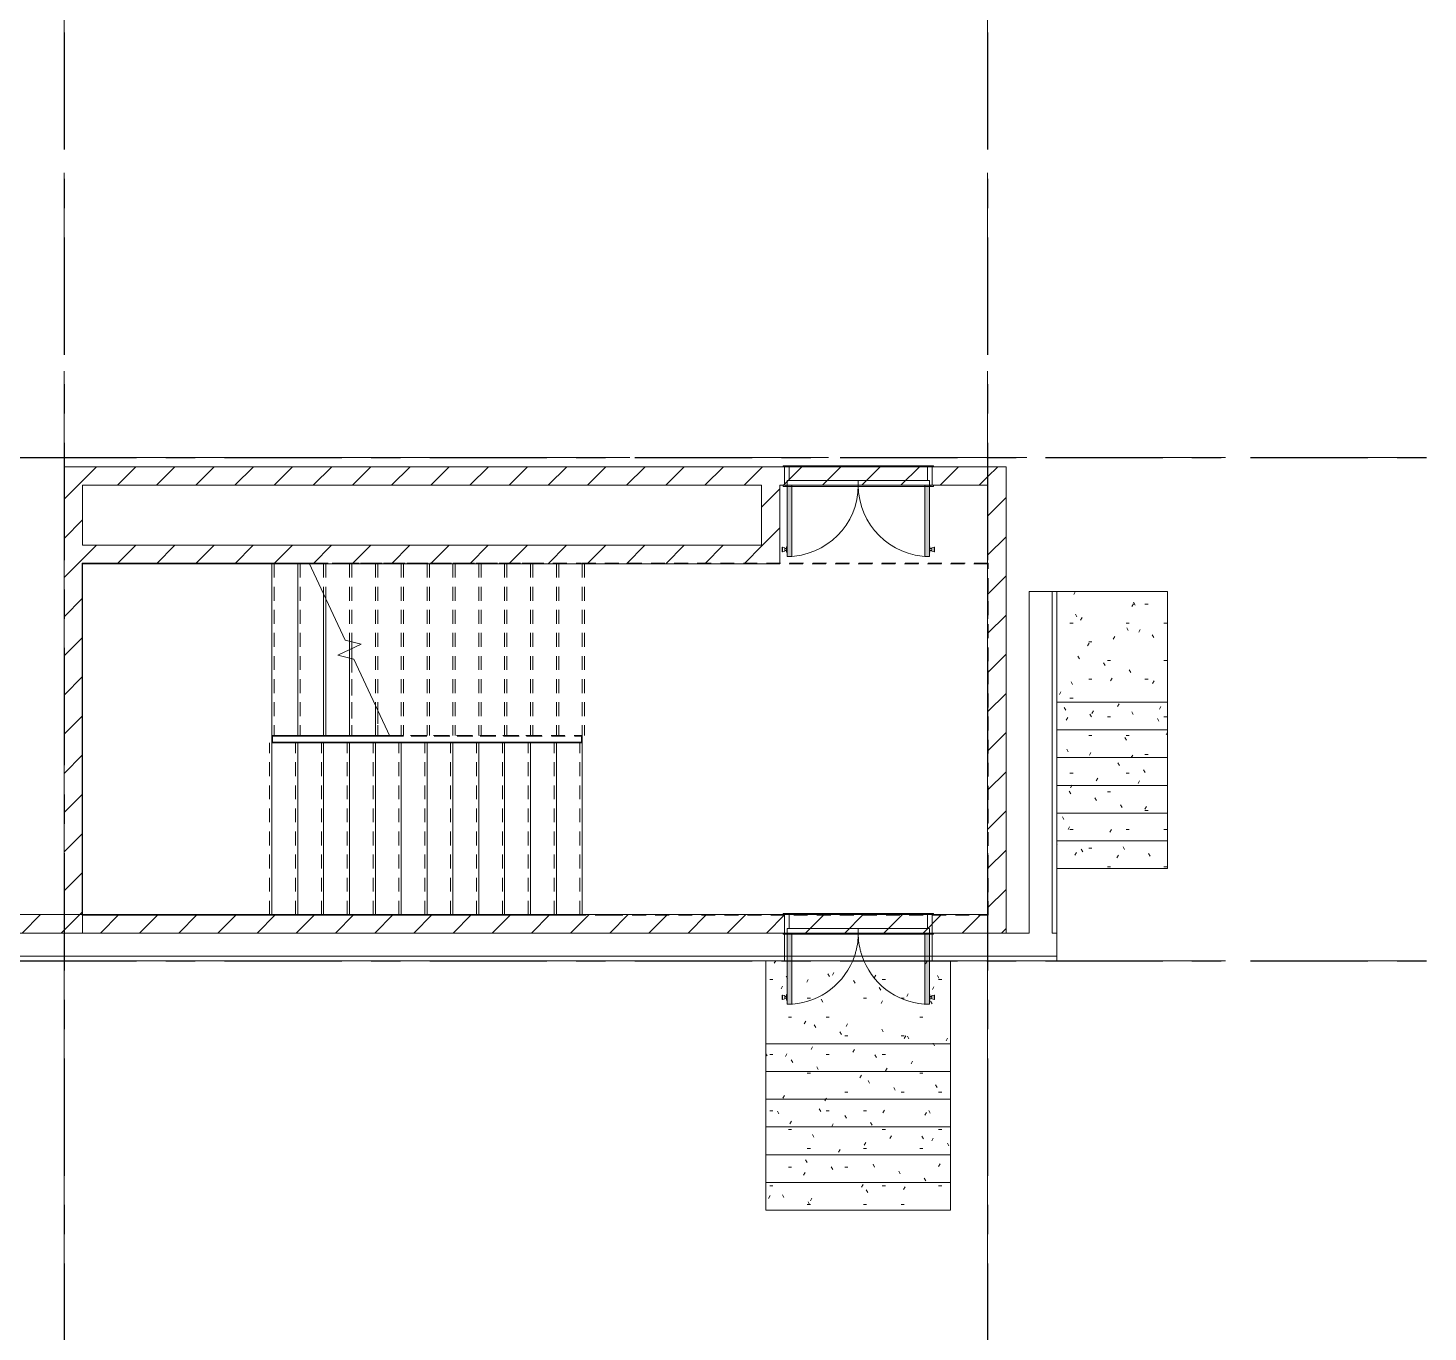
# Model space of a CAD drawing. Header units: millimetres. Extents: x -4000 to 187956, y -58990 to 162485.
# Drawn here: x 32608 to 47769, y -4021 to 10102 of the extents above; entities that cross this region are included whole.
import ezdxf

# ---------------------------------------------------------------- set-up
doc = ezdxf.new("R2010")
doc.units = ezdxf.units.MM
for name, pattern in [('Dash', [600, 300, -300]), ('Dash_2_', [635, 317.5, -317.5]), ('Grid Line', [2222.5, 1270, -317.5, 317.5, -317.5]), ('Grid Line 12_5mm', [2150, 1250, -300, 300, -300]), ('Overhead 1_5mm', [250, 150, -100])]:
    doc.linetypes.add(name, pattern=pattern)
for name, color, linetype, lineweight in [('A-DETL-GENF', 92, 'Continuous', 9), ('A-DOOR', 31, 'Continuous', 13), ('A-DOOR-FRAM', 31, 'Continuous', 13), ('A-DOOR-HDLN', 31, 'Dash_2_', 13), ('A-FLOR', 192, 'Continuous', 13), ('A-FLOR-PATT', 8, 'Continuous', 13), ('A-WALL', 113, 'Continuous', 13), ('A-WALL-PATT', 111, 'Continuous', 13), ('S-GRID', 1, 'Continuous', 30), ('S-STRS', 31, 'Continuous', 9), ('S-STRS-MBND', 31, 'Continuous', 9)]:
    doc.layers.add(name, color=color, linetype=linetype, lineweight=lineweight)
pattern_1 = [(0, (0, 0), (812.8, 203.2), [33.528, -576.072, 33.528, -576.072, -3251.2]), (0, (0, 0), (812.8, 203.2), [-1219.2, 33.528, -1185.672, 33.528, -576.072, -1422.4]), (0, (0, 0), (812.8, 203.2), [-3048, 33.528, -372.872, 33.528, -982.472]), (120, (304.8, 101.6), (-582.3764, 602.30545), [33.528, -576.072, 33.528, -576.072, -3251.2]), (120, (304.8, 101.6), (-582.3764, 602.30545), [-1219.2, 33.528, -1185.672, 33.528, -576.072, -1422.4]), (120, (304.8, 101.6), (-582.3764, 602.30545), [-3048, 33.528, -372.872, 33.528, -982.472]), (240, (406.4, 508), (-230.4236, -805.50545), [33.528, -576.072, 33.528, -576.072, -3251.2]), (240, (406.4, 508), (-230.4236, -805.50545), [-1219.2, 33.528, -1185.672, 33.528, -576.072, -1422.4]), (240, (406.4, 508), (-230.4236, -805.50545), [-3048, 33.528, -372.872, 33.528, -982.472])]
pattern_2 = [(45, (0, 0), (-212.132, 212.132), [])]

# ---------------------------------------------------------------- blocks, each defined once
blk = doc.blocks.new('dcc5a - 1600X2200-V660-0_000')
at = {"layer": 'A-DOOR', "lineweight": 15, "transparency": 33554534}
for points in [[(-313, 925), (-363, 925), (-363, 154), (-313, 154)], [(1178, 925), (1128, 925), (1128, 154), (1178, 154)]]:
    blk.add_hatch(color=256, dxfattribs=at).paths.add_polyline_path(points)
at = {"layer": 'A-DETL-GENF', "color": 250}
for p, q in [((-416, 875), (-418, 870)), ((-418, 870), (-418, 829)), ((-418, 829), (-418, 870)), ((-418, 829), (-416, 825)), ((-413, 875), (-416, 875)), ((-416, 875), (-416, 825)), ((-416, 825), (-416, 875)), ((-416, 825), (-413, 825)), ((-388, 868), (-413, 875)), ((-413, 875), (-413, 825)), ((-413, 825), (-413, 875)), ((-413, 825), (-388, 831)), ((-388, 868), (-388, 831)), ((-388, 831), (-388, 868)), ((-369, 860), (-388, 860)), ((-388, 860), (-388, 840)), ((-388, 840), (-388, 860)), ((-388, 840), (-369, 840)), ((-363, 880), (-369, 880)), ((-369, 880), (-369, 820)), ((-369, 820), (-369, 880)), ((-369, 840), (-369, 860)), ((-369, 860), (-369, 840)), ((-369, 820), (-363, 820)), ((-363, 880), (-363, 820)), ((-363, 820), (-363, 880)), ((1178, 880), (1178, 820)), ((1178, 820), (1178, 880)), ((1178, 880), (1184, 880)), ((1184, 820), (1178, 820)), ((1184, 880), (1184, 820)), ((1184, 820), (1184, 880)), ((1184, 840), (1184, 860)), ((1184, 860), (1184, 840)), ((1184, 860), (1203, 860)), ((1203, 840), (1184, 840)), ((1203, 868), (1228, 875)), ((1203, 868), (1203, 831)), ((1203, 831), (1203, 868)), ((1203, 860), (1203, 840)), ((1203, 840), (1203, 860)), ((1228, 825), (1203, 831)), ((1228, 875), (1231, 875)), ((1228, 875), (1228, 825)), ((1228, 825), (1228, 875)), ((1231, 825), (1228, 825)), ((1231, 875), (1233, 870)), ((1231, 875), (1231, 825)), ((1231, 825), (1231, 875)), ((1233, 829), (1231, 825)), ((1233, 870), (1233, 829)), ((1233, 829), (1233, 870))]:
    blk.add_line(p, q, dxfattribs=at)
at = {"layer": 'A-DOOR', "color": 5, "lineweight": 15}
for p, q in [((-363, 925), (-363, 454)), ((-313, 925), (-363, 925)), ((-363, 925), (-363, 454)), ((-313, 925), (-363, 925)), ((-313, 454), (-313, 925)), ((-313, 454), (-313, 925)), ((1128, 925), (1128, 454)), ((1178, 925), (1128, 925)), ((1128, 925), (1178, 925)), ((1128, 454), (1128, 925)), ((1178, 454), (1178, 925)), ((1178, 925), (1178, 454)), ((-408, -58), (-408, -46)), ((1222, -58), (-408, -58)), ((1222, -46), (1222, -58))]:
    blk.add_line(p, q, dxfattribs=at)
at = {"layer": 'A-DOOR', "color": 171, "lineweight": 15}
for p, q in [((-363, 454), (-363, 372)), ((-363, 454), (-363, 372)), ((-363, 372), (-363, 154)), ((-363, 372), (-363, 154)), ((-313, 371), (-313, 454)), ((-313, 371), (-313, 454)), ((-313, 154), (-313, 370)), ((-313, 154), (-313, 370)), ((1128, 454), (1128, 154)), ((1128, 154), (1128, 454)), ((1178, 154), (1178, 454)), ((1178, 454), (1178, 154)), ((-408, 154), (-408, 166)), ((-408, 166), (-363, 166)), ((-393, 154), (-393, -46)), ((-363, 166), (-313, 166)), ((-313, 166), (1128, 166)), ((1128, 166), (1178, 166)), ((1178, 166), (1222, 166)), ((1207, -46), (1207, 154)), ((1222, 166), (1222, 154)), ((-408, -58), (-408, -46)), ((-408, -46), (1222, -46)), ((-378, -58), (-408, -58)), ((-393, -46), (1207, -46)), ((-378, -46), (-378, -58)), ((-378, -46), (-378, -58)), ((-378, -58), (1192, -58)), ((1192, -58), (1192, -46)), ((1192, -58), (1192, -46)), ((1192, -58), (1222, -58)), ((1222, -58), (1222, -46))]:
    blk.add_line(p, q, dxfattribs=at)
at = {"layer": 'A-DOOR', "color": 161, "lineweight": 15}
for p, q in [((-408, 154), (-408, 166)), ((-408, 166), (-378, 166)), ((-363, 154), (-408, 154)), ((-378, 166), (-378, 154)), ((-378, 166), (-378, 154)), ((-363, 166), (-378, 166)), ((-313, 154), (-363, 154)), ((-363, 154), (-313, 154)), ((-363, 154), (-313, 154)), ((-363, 154), (1178, 154)), ((1128, 166), (-313, 166)), ((1128, 154), (-313, 154)), ((1178, 154), (1128, 154)), ((1128, 154), (1178, 154)), ((1128, 154), (1178, 154)), ((1128, 154), (1178, 154)), ((1192, 166), (1178, 166)), ((1222, 154), (1178, 154)), ((1222, 166), (1192, 166)), ((1192, 166), (1192, 154)), ((1192, 154), (1192, 166)), ((1222, 166), (1222, 154)), ((-408, -46), (-393, -46)), ((1222, -46), (1207, -46))]:
    blk.add_line(p, q, dxfattribs=at)
at = {"layer": 'A-DOOR', "color": 151, "lineweight": 15}
for p, q in [((-393, 154), (-408, 154)), ((-313, 166), (-363, 166)), ((1178, 166), (1128, 166)), ((1207, 154), (1222, 154)), ((-393, -46), (-378, -46)), ((1192, -46), (-378, -46)), ((1207, -46), (1192, -46))]:
    blk.add_line(p, q, dxfattribs=at)
at = {"layer": 'A-DOOR', "color": 255, "lineweight": 15}
for p, q in [((-378, 154), (-393, 154)), ((-378, 154), (-363, 154)), ((-363, 154), (-313, 154)), ((-313, 154), (1128, 154)), ((1128, 154), (1178, 154)), ((1178, 154), (1192, 154)), ((1192, 154), (1207, 154))]:
    blk.add_line(p, q, dxfattribs=at)
at = {"layer": 'A-DOOR', "color": 5, "lineweight": 15}
for centre, start, end in [((-363, 154), 22.9506, 90), ((1178, 154), 90, 157.0494)]:
    blk.add_arc(centre, 771, start, end, dxfattribs=at)
at = {"layer": 'A-DOOR', "color": 171, "lineweight": 15}
for centre, start, end in [((-363, 154), 16.3636, 22.9506), ((-363, 154), 15.112, 16.3636), ((-363, 154), 8.1818, 15.0403), ((1178, 154), 165.0582, 180), ((1178, 154), 163.6364, 164.9854), ((1178, 154), 157.0494, 163.6364), ((-363, 154), 0, 8.1818)]:
    blk.add_arc(centre, 771, start, end, dxfattribs=at)
at = {"layer": 'A-DOOR-FRAM', "color": 81, "lineweight": 15}
for p, q in [((-393, -46), (-393, 154)), ((-363, 154), (-363, 104)), ((-363, 154), (-363, 104)), ((1177, 104), (1177, 154)), ((1177, 104), (1177, 154)), ((1207, -46), (1207, 154)), ((-363, 104), (-343, 104)), ((-363, 104), (1177, 104)), ((-343, 104), (-343, -46)), ((-343, 104), (-343, -46)), ((1157, 104), (-343, 104)), ((1157, -46), (1157, 104)), ((1177, 104), (1157, 104)), ((1157, -46), (1157, 104)), ((1207, -46), (-393, -46))]:
    blk.add_line(p, q, dxfattribs=at)
at = {"layer": 'A-DOOR-FRAM', "color": 255, "lineweight": 15}
for p, q in [((-393, 154), (-363, 154)), ((-313, 154), (-363, 154)), ((1128, 154), (-313, 154)), ((1177, 154), (1128, 154)), ((1207, 154), (1178, 154))]:
    blk.add_line(p, q, dxfattribs=at)
at = {"layer": 'A-DOOR-FRAM', "color": 91, "lineweight": 15}
for p, q in [((-393, -46), (-393, 154)), ((1207, 154), (1207, -46))]:
    blk.add_line(p, q, dxfattribs=at)
at = {"layer": 'A-DOOR-FRAM', "color": 71, "lineweight": 15}
for p, q in [((-393, 154), (-363, 154)), ((-363, 154), (-313, 154)), ((-313, 154), (1128, 154)), ((1128, 154), (1178, 154)), ((1178, 154), (1207, 154)), ((-343, -46), (-393, -46)), ((-343, -46), (1157, -46)), ((1157, -46), (1207, -46))]:
    blk.add_line(p, q, dxfattribs=at)
at = {"layer": 'A-DOOR-HDLN', "color": 171, "linetype": 'Dash', "lineweight": 15}
for p, q in [((-363, 154), (-363, 104)), ((407, 104), (407, 154)), ((1178, 104), (1178, 154)), ((-363, 104), (1178, 104))]:
    blk.add_line(p, q, dxfattribs=at)
at = {"layer": 'A-DOOR-HDLN', "color": 161, "linetype": 'Dash', "lineweight": 15}
blk.add_line((1178, 154), (-363, 154), dxfattribs=at)
blk = doc.blocks.new('dcc5a - 1600X2200-V656-0_000')
at = {"layer": 'A-DOOR', "lineweight": 15, "transparency": 33554534}
for points in [[(-313, 154), (-313, 925), (-363, 925), (-363, 154)], [(1178, 154), (1178, 925), (1128, 925), (1128, 154)]]:
    blk.add_hatch(color=256, dxfattribs=at).paths.add_polyline_path(points)
at = {"layer": 'A-DETL-GENF', "color": 250}
for p, q in [((-416, 875), (-418, 870)), ((-418, 870), (-418, 829)), ((-418, 829), (-418, 870)), ((-418, 829), (-416, 825)), ((-413, 875), (-416, 875)), ((-416, 875), (-416, 825)), ((-416, 825), (-416, 875)), ((-416, 825), (-413, 825)), ((-388, 868), (-413, 875)), ((-413, 875), (-413, 825)), ((-413, 825), (-413, 875)), ((-413, 825), (-388, 831)), ((-388, 868), (-388, 831)), ((-388, 831), (-388, 868)), ((-369, 860), (-388, 860)), ((-388, 860), (-388, 840)), ((-388, 840), (-388, 860)), ((-388, 840), (-369, 840)), ((-363, 880), (-369, 880)), ((-369, 880), (-369, 820)), ((-369, 820), (-369, 880)), ((-369, 840), (-369, 860)), ((-369, 860), (-369, 840)), ((-369, 820), (-363, 820)), ((-363, 880), (-363, 820)), ((-363, 820), (-363, 880)), ((1178, 880), (1178, 820)), ((1178, 820), (1178, 880)), ((1178, 880), (1184, 880)), ((1184, 820), (1178, 820)), ((1184, 880), (1184, 820)), ((1184, 820), (1184, 880)), ((1184, 840), (1184, 860)), ((1184, 860), (1184, 840)), ((1184, 860), (1203, 860)), ((1203, 840), (1184, 840)), ((1203, 868), (1228, 875)), ((1203, 868), (1203, 831)), ((1203, 831), (1203, 868)), ((1203, 860), (1203, 840)), ((1203, 840), (1203, 860)), ((1228, 825), (1203, 831)), ((1228, 875), (1231, 875)), ((1228, 875), (1228, 825)), ((1228, 825), (1228, 875)), ((1231, 825), (1228, 825)), ((1231, 875), (1233, 870)), ((1231, 875), (1231, 825)), ((1231, 825), (1231, 875)), ((1233, 829), (1231, 825)), ((1233, 870), (1233, 829)), ((1233, 829), (1233, 870))]:
    blk.add_line(p, q, dxfattribs=at)
at = {"layer": 'A-DOOR', "color": 5, "lineweight": 15}
for p, q in [((-363, 925), (-363, 154)), ((-313, 925), (-363, 925)), ((-363, 925), (-363, 154)), ((-313, 925), (-363, 925)), ((-313, 154), (-313, 925)), ((-313, 154), (-313, 925)), ((1128, 925), (1128, 154)), ((1178, 925), (1128, 925)), ((1128, 925), (1178, 925)), ((1128, 154), (1128, 925)), ((1178, 154), (1178, 925)), ((1178, 925), (1178, 154)), ((-408, 154), (-408, 166)), ((-408, 166), (-363, 166)), ((-313, 166), (1128, 166)), ((1178, 166), (1222, 166)), ((1222, 166), (1222, 154)), ((-408, -58), (-408, -46)), ((1222, -58), (-408, -58)), ((1222, -46), (1222, -58))]:
    blk.add_line(p, q, dxfattribs=at)
at = {"layer": 'A-DOOR', "color": 171, "lineweight": 15}
for p, q in [((-408, 154), (-408, 166)), ((-408, 166), (-378, 166)), ((-363, 154), (-408, 154)), ((-393, 154), (-393, -46)), ((-378, 166), (-378, 154)), ((-378, 166), (-378, 154)), ((-363, 166), (-378, 166)), ((-313, 154), (-363, 154)), ((-363, 154), (-313, 154)), ((-363, 154), (-313, 154)), ((-363, 154), (1178, 154)), ((1128, 166), (-313, 166)), ((1128, 154), (-313, 154)), ((1178, 154), (1128, 154)), ((1128, 154), (1178, 154)), ((1128, 154), (1178, 154)), ((1128, 154), (1178, 154)), ((1192, 166), (1178, 166)), ((1222, 154), (1178, 154)), ((1222, 166), (1192, 166)), ((1192, 166), (1192, 154)), ((1192, 154), (1192, 166)), ((1207, -46), (1207, 154)), ((1222, 166), (1222, 154)), ((-408, -58), (-408, -46)), ((-408, -46), (1222, -46)), ((-378, -58), (-408, -58)), ((-393, -46), (1207, -46)), ((-378, -46), (-378, -58)), ((-378, -46), (-378, -58)), ((-378, -58), (1192, -58)), ((1192, -58), (1192, -46)), ((1192, -58), (1192, -46)), ((1192, -58), (1222, -58)), ((1222, -58), (1222, -46))]:
    blk.add_line(p, q, dxfattribs=at)
at = {"layer": 'A-DOOR', "color": 161, "lineweight": 15}
for p, q in [((-393, 154), (-408, 154)), ((-313, 166), (-363, 166)), ((1178, 166), (1128, 166)), ((1207, 154), (1222, 154)), ((-408, -46), (-393, -46)), ((1222, -46), (1207, -46))]:
    blk.add_line(p, q, dxfattribs=at)
at = {"layer": 'A-DOOR', "color": 151, "lineweight": 15}
for p, q in [((-378, 154), (-393, 154)), ((-378, 154), (-363, 154)), ((-363, 154), (-313, 154)), ((-313, 154), (1128, 154)), ((1128, 154), (1178, 154)), ((1178, 154), (1192, 154)), ((1192, 154), (1207, 154)), ((-393, -46), (-378, -46)), ((1192, -46), (-378, -46)), ((1207, -46), (1192, -46))]:
    blk.add_line(p, q, dxfattribs=at)
at = {"layer": 'A-DOOR', "color": 173, "lineweight": 15}
for p, q in [((-363, 166), (-313, 166)), ((1128, 166), (1178, 166))]:
    blk.add_line(p, q, dxfattribs=at)
at = {"layer": 'A-DOOR', "color": 5, "lineweight": 15}
for centre, start, end in [((-363, 154), 0, 90), ((1178, 154), 90, 180)]:
    blk.add_arc(centre, 771, start, end, dxfattribs=at)
at = {"layer": 'A-DOOR-FRAM', "color": 81, "lineweight": 15}
for p, q in [((-393, -46), (-393, 154)), ((-393, 154), (-363, 154)), ((-363, 154), (-363, 104)), ((-363, 154), (-363, 104)), ((-313, 154), (1128, 154)), ((1177, 104), (1177, 154)), ((1177, 104), (1177, 154)), ((1178, 154), (1207, 154)), ((1207, -46), (1207, 154)), ((-363, 104), (-343, 104)), ((-363, 104), (1177, 104)), ((-343, 104), (-343, -46)), ((-343, 104), (-343, -46)), ((1157, 104), (-343, 104)), ((1157, -46), (1157, 104)), ((1177, 104), (1157, 104)), ((1157, -46), (1157, 104)), ((1207, -46), (-393, -46))]:
    blk.add_line(p, q, dxfattribs=at)
at = {"layer": 'A-DOOR-FRAM', "color": 71, "lineweight": 15}
for p, q in [((-393, 154), (-363, 154)), ((-363, 154), (-313, 154)), ((-313, 154), (-363, 154)), ((1128, 154), (-313, 154)), ((1128, 154), (1178, 154)), ((1177, 154), (1128, 154)), ((1207, 154), (1178, 154)), ((-343, -46), (-393, -46)), ((-343, -46), (1157, -46)), ((1157, -46), (1207, -46))]:
    blk.add_line(p, q, dxfattribs=at)
at = {"layer": 'A-DOOR-FRAM', "color": 91, "lineweight": 15}
for p, q in [((-393, -46), (-393, 154)), ((1207, 154), (1207, -46))]:
    blk.add_line(p, q, dxfattribs=at)
at = {"layer": 'A-DOOR-HDLN', "color": 171, "linetype": 'Dash', "lineweight": 15}
for p, q in [((-363, 154), (-363, 104)), ((1178, 154), (-363, 154)), ((407, 104), (407, 154)), ((1178, 104), (1178, 154)), ((-363, 104), (1178, 104))]:
    blk.add_line(p, q, dxfattribs=at)
blk = doc.blocks.new('CMF2_NHAXUONG_A_rvt-1-0_000')
at = {"layer": 'A-FLOR-PATT', "lineweight": 9}
h = blk.add_hatch(dxfattribs=at)
h.set_pattern_fill('FP_1', color=250, style=0, pattern_type=2)
h.set_pattern_definition(pattern_1)
h.paths.add_polyline_path([(44950, 2800), (44950, 4000), (43750, 4000), (43750, 2800)])
h = blk.add_hatch(dxfattribs=at)
h.set_pattern_fill('FP_1', color=250, style=0, pattern_type=2)
h.set_pattern_definition(pattern_1)
h.paths.add_polyline_path([(42600, -900), (42600, 0), (40600, 0), (40600, -900)])
at = {"layer": 'A-WALL-PATT', "lineweight": 9}
h = blk.add_hatch(dxfattribs=at)
h.set_pattern_fill('FP_13', color=250, style=0, pattern_type=2)
h.set_pattern_definition(pattern_2)
h.paths.add_polyline_path([(33200, 300), (33200, 5350), (33000, 5350), (33000, 300)])
h = blk.add_hatch(dxfattribs=at)
h.set_pattern_fill('FP_13', color=250, style=0, pattern_type=2)
h.set_pattern_definition(pattern_2)
h.paths.add_polyline_path([(40750, 5150), (43000, 5150), (43000, 5350), (33200, 5350), (33200, 5150), (40550, 5150)])
h = blk.add_hatch(dxfattribs=at)
h.set_pattern_fill('FP_13', color=250, style=0, pattern_type=2)
h.set_pattern_definition(pattern_2)
h.paths.add_polyline_path([(43200, 500), (43200, 5350), (43000, 5350), (43000, 500)])
h = blk.add_hatch(dxfattribs=at)
h.set_pattern_fill('FP_13', color=250, style=0, pattern_type=2)
h.set_pattern_definition(pattern_2)
h.paths.add_polyline_path([(40750, 4500), (40750, 5150), (40550, 5150), (40550, 4500)])
h = blk.add_hatch(dxfattribs=at)
h.set_pattern_fill('FP_13', color=250, style=0, pattern_type=2)
h.set_pattern_definition(pattern_2)
h.paths.add_polyline_path([(33200, 4300), (40750, 4300), (40750, 4500), (33200, 4500)])
h = blk.add_hatch(dxfattribs=at)
h.set_pattern_fill('FP_13', color=250, style=0, pattern_type=2)
h.set_pattern_definition(pattern_2)
h.paths.add_polyline_path([(43200, 300), (43200, 500), (500, 500), (500, 300), (39104, 300)])
at = {"layer": 'S-STRS'}
h = blk.add_hatch(dxfattribs=at)
h.set_pattern_fill('FP_1', color=256, style=0, pattern_type=2)
h.set_pattern_definition(pattern_1)
h.paths.add_polyline_path([(44950, 2500), (44950, 2800), (43750, 2800), (43750, 2500)])
h = blk.add_hatch(dxfattribs=at)
h.set_pattern_fill('FP_1', color=256, style=0, pattern_type=2)
h.set_pattern_definition(pattern_1)
h.paths.add_polyline_path([(44950, 2200), (44950, 2500), (43750, 2500), (43750, 2200)])
h = blk.add_hatch(dxfattribs=at)
h.set_pattern_fill('FP_1', color=256, style=0, pattern_type=2)
h.set_pattern_definition(pattern_1)
h.paths.add_polyline_path([(44950, 1900), (44950, 2200), (43750, 2200), (43750, 1900)])
h = blk.add_hatch(dxfattribs=at)
h.set_pattern_fill('FP_1', color=256, style=0, pattern_type=2)
h.set_pattern_definition(pattern_1)
h.paths.add_polyline_path([(44950, 1600), (44950, 1900), (43750, 1900), (43750, 1600)])
h = blk.add_hatch(dxfattribs=at)
h.set_pattern_fill('FP_1', color=256, style=0, pattern_type=2)
h.set_pattern_definition(pattern_1)
h.paths.add_polyline_path([(44950, 1300), (44950, 1600), (43750, 1600), (43750, 1300)])
h = blk.add_hatch(dxfattribs=at)
h.set_pattern_fill('FP_1', color=256, style=0, pattern_type=2)
h.set_pattern_definition(pattern_1)
h.paths.add_polyline_path([(44950, 1000), (44950, 1300), (43750, 1300), (43750, 1000)])
h = blk.add_hatch(dxfattribs=at)
h.set_pattern_fill('FP_1', color=256, style=0, pattern_type=2)
h.set_pattern_definition(pattern_1)
h.paths.add_polyline_path([(42600, -1200), (42600, -900), (40600, -900), (40600, -1200)])
h = blk.add_hatch(dxfattribs=at)
h.set_pattern_fill('FP_1', color=256, style=0, pattern_type=2)
h.set_pattern_definition(pattern_1)
h.paths.add_polyline_path([(42600, -1500), (42600, -1200), (40600, -1200), (40600, -1500)])
h = blk.add_hatch(dxfattribs=at)
h.set_pattern_fill('FP_1', color=256, style=0, pattern_type=2)
h.set_pattern_definition(pattern_1)
h.paths.add_polyline_path([(42600, -1800), (42600, -1500), (40600, -1500), (40600, -1800)])
h = blk.add_hatch(dxfattribs=at)
h.set_pattern_fill('FP_1', color=256, style=0, pattern_type=2)
h.set_pattern_definition(pattern_1)
h.paths.add_polyline_path([(42600, -2100), (42600, -1800), (40600, -1800), (40600, -2100)])
h = blk.add_hatch(dxfattribs=at)
h.set_pattern_fill('FP_1', color=256, style=0, pattern_type=2)
h.set_pattern_definition(pattern_1)
h.paths.add_polyline_path([(42600, -2400), (42600, -2100), (40600, -2100), (40600, -2400)])
h = blk.add_hatch(dxfattribs=at)
h.set_pattern_fill('FP_1', color=256, style=0, pattern_type=2)
h.set_pattern_definition(pattern_1)
h.paths.add_polyline_path([(42600, -2700), (42600, -2400), (40600, -2400), (40600, -2700)])
at = {"layer": 'A-FLOR', "color": 81, "lineweight": 15}
for p, q in [((43750, 2800), (43750, 4000)), ((44950, 2800), (43750, 2800)), ((40600, 0), (40829, 0)), ((40829, 0), (40879, 0)), ((40879, 0), (42320, 0)), ((42320, 0), (42370, 0)), ((42370, 0), (42600, 0)), ((42600, -900), (40600, -900))]:
    blk.add_line(p, q, dxfattribs=at)
at = {"layer": 'A-FLOR', "color": 93, "lineweight": 15}
for p, q in [((43750, 4000), (44950, 4000)), ((43750, 4000), (43750, 2800)), ((44950, 4000), (44950, 2800)), ((40600, -900), (40600, 0)), ((40829, 0), (40600, 0)), ((42320, 0), (40879, 0)), ((42600, 0), (42370, 0)), ((42600, 0), (42600, -900))]:
    blk.add_line(p, q, dxfattribs=at)
at = {"layer": 'A-FLOR', "color": 94, "lineweight": 15}
for p, q in [((44950, 4000), (43750, 4000)), ((44950, 2800), (44950, 4000)), ((43750, 2800), (44950, 2800)), ((40600, 0), (40600, -900)), ((42600, -900), (42600, 0)), ((40600, -900), (42600, -900))]:
    blk.add_line(p, q, dxfattribs=at)
at = {"layer": 'A-FLOR', "color": 63, "lineweight": 15}
for p, q in [((40879, 0), (40829, 0)), ((42370, 0), (42320, 0))]:
    blk.add_line(p, q, dxfattribs=at)
at = {"layer": 'A-WALL', "color": 90, "lineweight": 15}
for p, q in [((33200, 5350), (33000, 5350)), ((33000, 5350), (33000, 300)), ((43000, 5350), (33200, 5350)), ((43200, 5350), (43000, 5350)), ((43200, 500), (43200, 5350)), ((33200, 4500), (33200, 5150)), ((33200, 5150), (40550, 5150)), ((40550, 5150), (40550, 4500)), ((40750, 4500), (40750, 5150)), ((40750, 5150), (43000, 5150)), ((43000, 5150), (43000, 500)), ((40550, 4500), (33200, 4500)), ((40750, 4300), (40750, 4500)), ((33200, 300), (33200, 4300)), ((33200, 4300), (40750, 4300)), ((43750, 4000), (43450, 4000)), ((43450, 4000), (43450, 300)), ((43700, 4000), (43700, 300)), ((43750, 300), (43750, 4000)), ((43000, 500), (500, 500)), ((43200, 300), (43200, 500)), ((33000, 300), (500, 300)), ((500, 300), (43200, 300)), ((33000, 300), (33200, 300)), ((43200, 300), (33200, 300)), ((43450, 300), (43200, 300)), ((43700, 300), (43750, 300)), ((43750, 0), (43750, 300)), ((43750, 50), (300, 50)), ((300, 0), (43750, 0))]:
    blk.add_line(p, q, dxfattribs=at)
at = {"layer": 'A-WALL', "color": 35, "lineweight": 15}
for p, q in [((33000, 5350), (33200, 5350)), ((33000, 5350), (33000, 500)), ((40785, 5350), (33200, 5350)), ((40800, 5350), (40800, 5150)), ((42400, 5150), (42400, 5350)), ((43000, 5350), (42415, 5350)), ((43000, 5350), (43200, 5350)), ((43200, 500), (43200, 5350)), ((33200, 4500), (33200, 5150)), ((33200, 5150), (40550, 5150)), ((40550, 5150), (40550, 4500)), ((40750, 4500), (40750, 5150)), ((40750, 5150), (40785, 5150)), ((42415, 5150), (43000, 5150)), ((43000, 5150), (43000, 500)), ((40550, 4500), (33200, 4500)), ((40750, 4500), (40750, 4300)), ((35656, 4300), (40750, 4300)), ((43450, 4000), (43750, 4000)), ((43450, 4000), (43450, 300)), ((43750, 300), (43750, 4000)), ((33000, 500), (1100, 500)), ((40785, 500), (38610, 500)), ((40800, 500), (40800, 300)), ((42400, 300), (42400, 500)), ((43000, 500), (42415, 500)), ((43200, 500), (43200, 300)), ((40800, 288), (40800, 0)), ((40800, 288), (40800, 0)), ((42400, 82), (42400, 288)), ((42400, 82), (42400, 288)), ((43450, 300), (43200, 300)), ((43750, 300), (43750, 0)), ((300, 0), (40800, 0)), ((40800, 0), (40829, 0)), ((40879, 0), (42320, 0)), ((42370, 0), (42400, 0)), ((42400, 0), (42400, 81)), ((42400, 0), (42400, 81)), ((42400, 0), (43750, 0))]:
    blk.add_line(p, q, dxfattribs=at)
at = {"layer": 'A-WALL', "color": 53, "lineweight": 15}
for p, q in [((40800, 5350), (40785, 5350)), ((40800, 5350), (40800, 5150)), ((42400, 5350), (40800, 5350)), ((42400, 5150), (42400, 5350)), ((42415, 5350), (42400, 5350)), ((40785, 5150), (40800, 5150)), ((40800, 5150), (40829, 5150)), ((40879, 5150), (42320, 5150)), ((42370, 5150), (42400, 5150)), ((42400, 5150), (42415, 5150)), ((33194, 500), (33000, 500)), ((33000, 500), (33000, 300)), ((33200, 300), (33200, 494)), ((40800, 500), (40785, 500)), ((40800, 500), (40800, 300)), ((42400, 500), (40800, 500)), ((42400, 300), (42400, 500)), ((42415, 500), (42400, 500)), ((40800, 300), (40800, 288)), ((40800, 300), (40800, 288)), ((42400, 288), (42400, 300)), ((42400, 288), (42400, 300))]:
    blk.add_line(p, q, dxfattribs=at)
at = {"layer": 'A-WALL', "color": 31, "lineweight": 15}
for p, q in [((40829, 5150), (40879, 5150)), ((42320, 5150), (42370, 5150)), ((33200, 494), (33200, 4300)), ((33200, 4300), (35656, 4300)), ((33200, 500), (33194, 500)), ((38610, 500), (33200, 500))]:
    blk.add_line(p, q, dxfattribs=at)
at = {"layer": 'A-WALL', "color": 43, "lineweight": 15}
for p, q in [((40829, 0), (40879, 0)), ((42320, 0), (42370, 0))]:
    blk.add_line(p, q, dxfattribs=at)
at = {"layer": 'S-GRID', "linetype": 'Grid Line 12_5mm', "lineweight": 9}
for p, q in [((33000, 161185), (33000, -16487)), ((43000, 161185), (43000, -16487)), ((-824, 5450), (183641, 5450)), ((-824, 0), (183641, 0))]:
    blk.add_line(p, q, dxfattribs=at)
at = {"layer": 'S-STRS', "color": 252}
for p, q in [((33194, 4306), (33194, 500)), ((33199, 4306), (33194, 4306)), ((34959, 4306), (33200, 4306)), ((33200, 4300), (33200, 500)), ((34959, 4300), (33200, 4300)), ((34959, 4306), (35653, 4306)), ((34959, 4300), (35250, 4300)), ((35250, 4300), (35530, 4300)), ((35530, 4300), (35656, 4300)), ((43750, 2500), (43750, 2800)), ((43750, 2200), (43750, 2500)), ((35256, 2360), (35250, 2360)), ((43750, 1900), (43750, 2200)), ((43750, 1600), (43750, 1900)), ((43750, 1300), (43750, 1600)), ((43750, 1000), (43750, 1300)), ((33200, 500), (35261, 500)), ((33200, 494), (35261, 494)), ((35530, 500), (35261, 500)), ((38610, 494), (35261, 494)), ((35810, 500), (35530, 500)), ((36090, 500), (35810, 500)), ((36370, 500), (36090, 500)), ((36650, 500), (36370, 500)), ((36930, 500), (36650, 500)), ((37210, 500), (36930, 500)), ((37490, 500), (37210, 500)), ((37770, 500), (37490, 500)), ((38050, 500), (37770, 500)), ((38330, 500), (38050, 500)), ((38610, 500), (38330, 500)), ((38610, 494), (38610, 500))]:
    blk.add_line(p, q, dxfattribs=at)
at = {"layer": 'S-STRS', "color": 250}
for p, q in [((35250, 4300), (35250, 2440)), ((35530, 4300), (35530, 2440)), ((35810, 3970), (35810, 2440)), ((36090, 3460), (36090, 3370)), ((36090, 3280), (36090, 2440)), ((36370, 2769), (36370, 2440)), ((43750, 2800), (44950, 2800)), ((44950, 2500), (44950, 2800)), ((35250, 2440), (35250, 2434)), ((35250, 2440), (35530, 2440)), ((35250, 2360), (35250, 2434)), ((35256, 2434), (36526, 2434)), ((35256, 2366), (35256, 2434)), ((35530, 2440), (35810, 2440)), ((35810, 2440), (36090, 2440)), ((36090, 2440), (36370, 2440)), ((36370, 2440), (36523, 2440)), ((43750, 2500), (44950, 2500)), ((44950, 2200), (44950, 2500)), ((35250, 2360), (35256, 2360)), ((35250, 500), (35250, 2360)), ((38610, 2366), (35256, 2366)), ((35530, 2360), (35256, 2360)), ((35810, 2360), (35530, 2360)), ((35530, 500), (35530, 2360)), ((36090, 2360), (35810, 2360)), ((35810, 500), (35810, 2360)), ((36370, 2360), (36090, 2360)), ((36090, 500), (36090, 2360)), ((36650, 2360), (36370, 2360)), ((36370, 500), (36370, 2360)), ((36930, 2360), (36650, 2360)), ((36650, 500), (36650, 2360)), ((37210, 2360), (36930, 2360)), ((36930, 500), (36930, 2360)), ((37490, 2360), (37210, 2360)), ((37210, 500), (37210, 2360)), ((37770, 2360), (37490, 2360)), ((37490, 500), (37490, 2360)), ((38050, 2360), (37770, 2360)), ((37770, 500), (37770, 2360)), ((38330, 2360), (38050, 2360)), ((38050, 500), (38050, 2360)), ((38610, 2360), (38330, 2360)), ((38330, 500), (38330, 2360)), ((38610, 2360), (38610, 2366)), ((38610, 500), (38610, 2360)), ((43750, 2200), (44950, 2200)), ((44950, 1900), (44950, 2200)), ((43750, 1900), (44950, 1900)), ((44950, 1600), (44950, 1900)), ((43750, 1600), (44950, 1600)), ((44950, 1300), (44950, 1600)), ((43750, 1300), (44950, 1300)), ((44950, 1000), (44950, 1300)), ((43750, 1000), (44950, 1000)), ((40600, -900), (42600, -900)), ((40600, -1200), (40600, -900)), ((42600, -1200), (42600, -900)), ((40600, -1500), (40600, -1200)), ((40600, -1200), (42600, -1200)), ((42600, -1500), (42600, -1200)), ((40600, -1800), (40600, -1500)), ((40600, -1500), (42600, -1500)), ((42600, -1800), (42600, -1500)), ((40600, -2100), (40600, -1800)), ((40600, -1800), (42600, -1800)), ((42600, -2100), (42600, -1800)), ((40600, -2400), (40600, -2100)), ((40600, -2100), (42600, -2100)), ((42600, -2400), (42600, -2100)), ((40600, -2700), (40600, -2400)), ((40600, -2400), (42600, -2400)), ((42600, -2700), (42600, -2400)), ((40600, -2700), (42600, -2700))]:
    blk.add_line(p, q, dxfattribs=at)
at = {"layer": 'S-STRS', "color": 250, "linetype": 'Overhead 1_5mm'}
for p, q in [((35275, 4300), (35275, 2440)), ((35555, 4300), (35555, 2440)), ((35835, 3917), (35835, 2440)), ((36115, 3454), (36115, 3382)), ((36115, 3273), (36115, 2440)), ((36395, 2716), (36395, 2440)), ((43750, 2500), (44950, 2500)), ((35225, 500), (35225, 2360)), ((35505, 500), (35505, 2360)), ((35785, 500), (35785, 2360)), ((36065, 500), (36065, 2360)), ((36345, 500), (36345, 2360)), ((36625, 500), (36625, 2360)), ((36905, 500), (36905, 2360)), ((37185, 500), (37185, 2360)), ((37465, 500), (37465, 2360)), ((37745, 500), (37745, 2360)), ((38025, 500), (38025, 2360)), ((38305, 500), (38305, 2360)), ((38585, 500), (38585, 2360)), ((43750, 2200), (44950, 2200)), ((43750, 1900), (44950, 1900)), ((43750, 1600), (44950, 1600)), ((43750, 1300), (44950, 1300)), ((43750, 1000), (44950, 1000)), ((40600, -1200), (42600, -1200)), ((40600, -1500), (42600, -1500)), ((40600, -1800), (42600, -1800)), ((40600, -2100), (42600, -2100)), ((40600, -2400), (42600, -2400)), ((40600, -2700), (42600, -2700))]:
    blk.add_line(p, q, dxfattribs=at)
at = {"layer": 'S-STRS', "color": 253}
for p, q in [((33194, 500), (33194, 494)), ((33194, 494), (33200, 494)), ((35261, 500), (35250, 500))]:
    blk.add_line(p, q, dxfattribs=at)
at = {"layer": 'S-STRS-MBND', "color": 250, "linetype": 'Overhead 1_5mm'}
for p, q in [((33194, 4306), (33194, 494)), ((34959, 4306), (33194, 4306)), ((33200, 4300), (33200, 500)), ((34959, 4300), (33200, 4300)), ((34959, 4306), (38050, 4306)), ((34959, 4300), (38050, 4300)), ((35250, 4300), (35250, 2439)), ((35275, 4300), (35275, 2439)), ((35530, 4300), (35530, 2439)), ((35555, 4300), (35555, 2439)), ((35810, 4300), (35810, 2439)), ((35810, 4300), (35810, 3970)), ((35835, 4300), (35835, 2439)), ((35835, 4300), (35835, 3917)), ((36043, 4306), (38599, 4306)), ((36043, 4300), (38599, 4300)), ((36090, 4300), (36090, 2439)), ((36090, 4300), (36090, 3460)), ((36115, 4300), (36115, 2439)), ((36115, 4300), (36115, 3454)), ((36370, 4300), (36370, 2439)), ((36370, 4300), (36370, 2769)), ((36395, 4300), (36395, 2439)), ((36395, 4300), (36395, 2716)), ((36650, 4300), (36650, 2439)), ((36650, 4300), (36650, 2440)), ((36675, 4300), (36675, 2439)), ((36675, 4300), (36675, 2440)), ((36930, 4300), (36930, 2439)), ((36930, 4300), (36930, 2440)), ((36955, 4300), (36955, 2439)), ((36955, 4300), (36955, 2440)), ((37210, 4300), (37210, 2439)), ((37210, 4300), (37210, 2440)), ((37235, 4300), (37235, 2439)), ((37235, 4300), (37235, 2440)), ((37490, 4300), (37490, 2439)), ((37490, 4300), (37490, 2440)), ((37515, 4300), (37515, 2439)), ((37515, 4300), (37515, 2440)), ((37770, 4300), (37770, 2439)), ((37770, 4300), (37770, 2440)), ((37795, 4300), (37795, 2439)), ((37795, 4300), (37795, 2440)), ((38050, 4300), (38050, 4306)), ((38050, 4300), (38050, 2439)), ((38050, 4300), (38050, 2440)), ((38075, 4300), (38075, 2440)), ((38330, 4300), (38330, 2440)), ((38355, 4300), (38355, 2440)), ((43006, 4306), (38599, 4306)), ((43000, 4300), (38599, 4300)), ((38599, 4300), (38610, 4300)), ((38610, 4300), (38610, 2440)), ((38635, 4300), (38635, 2440)), ((43000, 500), (43000, 4300)), ((43006, 494), (43006, 4306)), ((36090, 3370), (36090, 3280)), ((36115, 3382), (36115, 3273)), ((35250, 2439), (35250, 2433)), ((35250, 2439), (38050, 2439)), ((35250, 2360), (35250, 2433)), ((35256, 2433), (38050, 2433)), ((35256, 2366), (35256, 2433)), ((36523, 2440), (38604, 2440)), ((36526, 2434), (38604, 2434)), ((38050, 2433), (38050, 2439)), ((38610, 2440), (38604, 2440)), ((38604, 2440), (38610, 2440)), ((38604, 2434), (38604, 2366)), ((38610, 2440), (38610, 2366)), ((35225, 500), (35225, 2360)), ((35250, 2360), (35256, 2360)), ((35250, 500), (35250, 2360)), ((35256, 2360), (35250, 2360)), ((38604, 2366), (35256, 2366)), ((38610, 2360), (35256, 2360)), ((35505, 500), (35505, 2360)), ((35530, 500), (35530, 2360)), ((35785, 500), (35785, 2360)), ((35810, 500), (35810, 2360)), ((36065, 500), (36065, 2360)), ((36090, 500), (36090, 2360)), ((36345, 500), (36345, 2360)), ((36370, 500), (36370, 2360)), ((36625, 500), (36625, 2360)), ((36650, 500), (36650, 2360)), ((36905, 500), (36905, 2360)), ((36930, 500), (36930, 2360)), ((37185, 500), (37185, 2360)), ((37210, 500), (37210, 2360)), ((37465, 500), (37465, 2360)), ((37490, 500), (37490, 2360)), ((37745, 500), (37745, 2360)), ((37770, 500), (37770, 2360)), ((38025, 500), (38025, 2360)), ((38050, 500), (38050, 2360)), ((38305, 500), (38305, 2360)), ((38330, 500), (38330, 2360)), ((38585, 500), (38585, 2360)), ((38610, 2360), (38610, 2366)), ((38610, 500), (38610, 2360)), ((33194, 494), (35261, 494)), ((33200, 500), (35261, 500)), ((35261, 500), (35250, 500)), ((38901, 500), (35261, 500)), ((38901, 494), (35261, 494)), ((38901, 500), (43000, 500)), ((38901, 494), (43006, 494))]:
    blk.add_line(p, q, dxfattribs=at)
at = {"layer": 'S-STRS-MBND', "color": 252, "linetype": 'Overhead 1_5mm'}
for p, q in [((35653, 4306), (36043, 4306)), ((35656, 4300), (36043, 4300))]:
    blk.add_line(p, q, dxfattribs=at)
at = {"layer": 'S-STRS-MBND', "color": 250}
for p, q in [((36042, 3472), (35653, 4306)), ((35962, 3311), (36217, 3429)), ((36217, 3429), (36042, 3472)), ((36137, 3268), (35962, 3311)), ((36526, 2434), (36137, 3268))]:
    blk.add_line(p, q, dxfattribs=at)
at = {"layer": 'A-DOOR', "color": 250, "lineweight": 9, "rotation": 180}
for name, p in [('dcc5a - 1600X2200-V656-0_000', (42007, 5304)), ('dcc5a - 1600X2200-V660-0_000', (42007, 454))]:
    blk.add_blockref(name, p, dxfattribs=at)

msp = doc.modelspace()

# ---------------------------------------------------------------- block references
at = {"lineweight": 5}
msp.add_blockref('CMF2_NHAXUONG_A_rvt-1-0_000', (0, 0), dxfattribs=at)

# ---------------------------------------------------------------- next in the draw order: linework, layer by layer
at = {"layer": 'S-GRID', "linetype": 'Grid Line'}
for p, q in [((33000, 161185), (33000, -16487)), ((43000, 161185), (43000, -16487)), ((-824, 5450), (183641, 5450)), ((-824, 0), (183641, 0))]:
    msp.add_line(p, q, dxfattribs=at)

doc.saveas('drawing.dxf')
